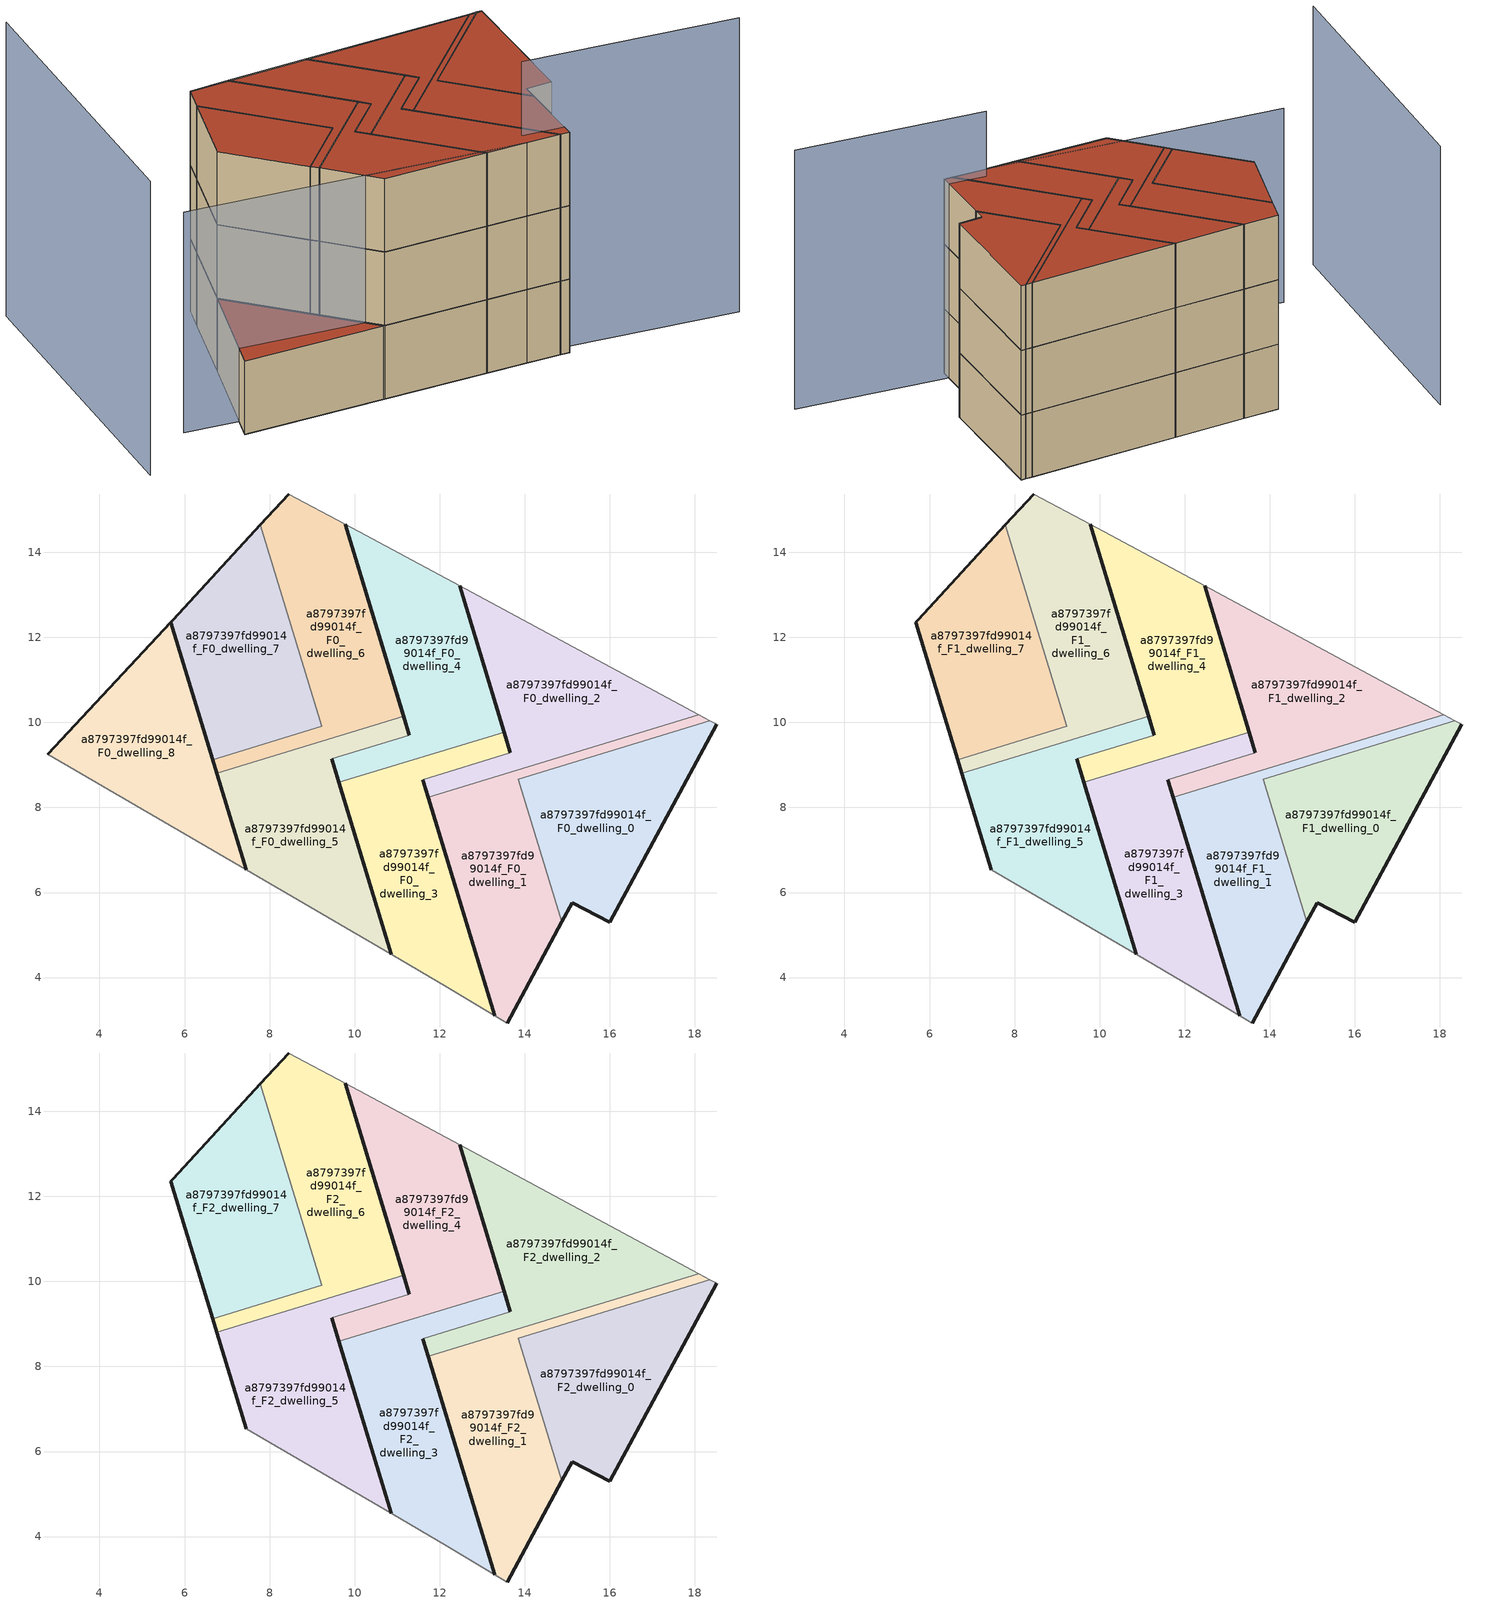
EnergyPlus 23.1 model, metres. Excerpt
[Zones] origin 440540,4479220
a8797397fd99014f_F0_dwelling_0
 floor ground (EU_floor_Construction): 16,5.3 18.52,9.95 18.35,10.04 13.85,8.67 14.88,5.31 15.12,5.76 z0
 wall outside (EU_wall_Construction): 18.52,9.95 16,5.3 15.12,5.76 14.88,5.31 z0:3
 wall to a8797397fd99014f_F0_dwelling_1 (EU_wall_Construction): 14.88,5.31 13.85,8.67 18.35,10.04 z0:3
 wall adiabatic (EU_wall_Construction): 18.35,10.04 18.52,9.95 z0:3
a8797397fd99014f_F0_dwelling_1
 floor ground (EU_floor_Construction): 14.88,5.31 13.85,8.67 18.35,10.04 18.1,10.18 11.73,8.24 13.3,3.1 13.59,2.93 z0
 wall outside (EU_wall_Construction): 14.88,5.31 13.59,2.93 / 13.3,3.1 11.73,8.24 z0:3
 wall adiabatic (EU_wall_Construction): 13.59,2.93 13.3,3.1 / 18.1,10.18 18.35,10.04 z0:3
 wall to a8797397fd99014f_F0_dwelling_2 (EU_wall_Construction): 11.73,8.24 18.1,10.18 z0:3
a8797397fd99014f_F0_dwelling_2
 floor ground (EU_floor_Construction): 18.1,10.18 12.47,13.21 13.66,9.28 11.61,8.66 11.73,8.24 z0
 wall outside (EU_wall_Construction): 11.73,8.24 11.61,8.66 / 13.66,9.28 12.47,13.21 z0:3
 wall to a8797397fd99014f_F0_dwelling_3 (EU_wall_Construction): 11.61,8.66 13.66,9.28 z0:3
 wall adiabatic (EU_wall_Construction): 12.47,13.21 18.1,10.18 z0:3
a8797397fd99014f_F0_dwelling_3
 floor ground (EU_floor_Construction): 13.3,3.1 11.61,8.66 13.66,9.28 13.52,9.77 9.63,8.59 10.86,4.54 12.18,3.78 z0
 wall outside (EU_wall_Construction): 11.61,8.66 13.3,3.1 / 10.86,4.54 9.63,8.59 / 13.52,9.77 13.66,9.28 z0:3
 wall adiabatic (EU_wall_Construction): 13.3,3.1 12.18,3.78 10.86,4.54 z0:3
 wall to a8797397fd99014f_F0_dwelling_4 (EU_wall_Construction): 9.63,8.59 13.52,9.77 z0:3
a8797397fd99014f_F0_dwelling_4
 floor ground (EU_floor_Construction): 13.52,9.77 12.47,13.21 9.78,14.66 11.29,9.7 9.46,9.14 9.63,8.59 z0
 wall outside (EU_wall_Construction): 12.47,13.21 13.52,9.77 / 9.63,8.59 9.46,9.14 / 11.29,9.7 9.78,14.66 z0:3
 wall to a8797397fd99014f_F0_dwelling_5 (EU_wall_Construction): 9.46,9.14 11.29,9.7 z0:3
 wall adiabatic (EU_wall_Construction): 9.78,14.66 12.47,13.21 z0:3
a8797397fd99014f_F0_dwelling_5
 floor ground (EU_floor_Construction): 10.86,4.54 9.46,9.14 11.29,9.7 11.15,10.15 6.76,8.81 7.45,6.53 z0
 wall outside (EU_wall_Construction): 9.46,9.14 10.86,4.54 / 7.45,6.53 6.76,8.81 / 11.15,10.15 11.29,9.7 z0:3
 wall adiabatic (EU_wall_Construction): 10.86,4.54 7.45,6.53 z0:3
 wall to a8797397fd99014f_F0_dwelling_6 (EU_wall_Construction): 6.76,8.81 11.15,10.15 z0:3
a8797397fd99014f_F0_dwelling_6
 floor ground (EU_floor_Construction): 11.15,10.15 9.78,14.66 8.45,15.37 7.78,14.64 9.23,9.91 6.66,9.13 6.76,8.81 z0
 wall outside (EU_wall_Construction): 6.76,8.81 6.66,9.13 / 7.78,14.64 8.45,15.37 / 9.78,14.66 11.15,10.15 z0:3
 wall to a8797397fd99014f_F0_dwelling_7 (EU_wall_Construction): 6.66,9.13 9.23,9.91 7.78,14.64 z0:3
 wall adiabatic (EU_wall_Construction): 8.45,15.37 9.78,14.66 z0:3
a8797397fd99014f_F0_dwelling_7
 floor ground (EU_floor_Construction): 9.23,9.91 7.78,14.64 5.73,12.42 5.67,12.36 6.66,9.13 z0
 wall outside (EU_wall_Construction): 6.66,9.13 5.67,12.36 5.73,12.42 7.78,14.64 z0:3
a8797397fd99014f_F0_dwelling_8
 floor ground (EU_floor_Construction): 7.45,6.53 5.67,12.36 2.78,9.26 z0
 wall outside (EU_wall_Construction): 2.78,9.26 5.67,12.36 7.45,6.53 z0:3
 wall adiabatic (EU_wall_Construction): 7.45,6.53 2.78,9.26 z0:3
 roof outside (EU_roof_Construction): 5.67,12.36 7.45,6.53 2.78,9.26 z3
a8797397fd99014f_F1_dwelling_0
 floor to a8797397fd99014f_F0_dwelling_0 (EU_floor_Construction): 16,5.3 18.52,9.95 18.35,10.04 13.85,8.67 14.88,5.31 15.12,5.76 z3
 wall outside (EU_wall_Construction): 18.52,9.95 16,5.3 15.12,5.76 14.88,5.31 z3:6
 wall to a8797397fd99014f_F1_dwelling_1 (EU_wall_Construction): 14.88,5.31 13.85,8.67 18.35,10.04 z3:6
 wall adiabatic (EU_wall_Construction): 18.35,10.04 18.52,9.95 z3:6
a8797397fd99014f_F1_dwelling_1
 floor to a8797397fd99014f_F0_dwelling_1 (EU_floor_Construction): 14.88,5.31 13.85,8.67 18.35,10.04 18.1,10.18 11.73,8.24 13.3,3.1 13.59,2.93 z3
 wall outside (EU_wall_Construction): 14.88,5.31 13.59,2.93 / 13.3,3.1 11.73,8.24 z3:6
 wall adiabatic (EU_wall_Construction): 13.59,2.93 13.3,3.1 / 18.1,10.18 18.35,10.04 z3:6
 wall to a8797397fd99014f_F1_dwelling_2 (EU_wall_Construction): 11.73,8.24 18.1,10.18 z3:6
a8797397fd99014f_F1_dwelling_2
 floor to a8797397fd99014f_F0_dwelling_2 (EU_floor_Construction): 18.1,10.18 12.47,13.21 13.66,9.28 11.61,8.66 11.73,8.24 z3
 wall outside (EU_wall_Construction): 11.73,8.24 11.61,8.66 / 13.66,9.28 12.47,13.21 z3:6
 wall to a8797397fd99014f_F1_dwelling_3 (EU_wall_Construction): 11.61,8.66 13.66,9.28 z3:6
 wall adiabatic (EU_wall_Construction): 12.47,13.21 18.1,10.18 z3:6
a8797397fd99014f_F1_dwelling_3
 floor to a8797397fd99014f_F0_dwelling_3 (EU_floor_Construction): 13.3,3.1 11.61,8.66 13.66,9.28 13.52,9.77 9.63,8.59 10.86,4.54 12.18,3.78 z3
 wall outside (EU_wall_Construction): 11.61,8.66 13.3,3.1 / 10.86,4.54 9.63,8.59 / 13.52,9.77 13.66,9.28 z3:6
 wall adiabatic (EU_wall_Construction): 13.3,3.1 12.18,3.78 10.86,4.54 z3:6
 wall to a8797397fd99014f_F1_dwelling_4 (EU_wall_Construction): 9.63,8.59 13.52,9.77 z3:6
a8797397fd99014f_F1_dwelling_4
 floor to a8797397fd99014f_F0_dwelling_4 (EU_floor_Construction): 13.52,9.77 12.47,13.21 9.78,14.66 11.29,9.7 9.46,9.14 9.63,8.59 z3
 wall outside (EU_wall_Construction): 12.47,13.21 13.52,9.77 / 9.63,8.59 9.46,9.14 / 11.29,9.7 9.78,14.66 z3:6
 wall to a8797397fd99014f_F1_dwelling_5 (EU_wall_Construction): 9.46,9.14 11.29,9.7 z3:6
 wall adiabatic (EU_wall_Construction): 9.78,14.66 12.47,13.21 z3:6
a8797397fd99014f_F1_dwelling_5
 floor to a8797397fd99014f_F0_dwelling_5 (EU_floor_Construction): 10.86,4.54 9.46,9.14 11.29,9.7 11.15,10.15 6.76,8.81 7.45,6.53 z3
 wall outside (EU_wall_Construction): 9.46,9.14 10.86,4.54 / 7.45,6.53 6.76,8.81 / 11.15,10.15 11.29,9.7 z3:6
 wall adiabatic (EU_wall_Construction): 10.86,4.54 7.45,6.53 z3:6
 wall to a8797397fd99014f_F1_dwelling_6 (EU_wall_Construction): 6.76,8.81 11.15,10.15 z3:6
a8797397fd99014f_F1_dwelling_6
 floor to a8797397fd99014f_F0_dwelling_6 (EU_floor_Construction): 11.15,10.15 9.78,14.66 8.45,15.37 7.78,14.64 9.23,9.91 6.66,9.13 6.76,8.81 z3
 wall outside (EU_wall_Construction): 6.76,8.81 6.66,9.13 / 7.78,14.64 8.45,15.37 / 9.78,14.66 11.15,10.15 z3:6
 wall to a8797397fd99014f_F1_dwelling_7 (EU_wall_Construction): 6.66,9.13 9.23,9.91 7.78,14.64 z3:6
 wall adiabatic (EU_wall_Construction): 8.45,15.37 9.78,14.66 z3:6
a8797397fd99014f_F1_dwelling_7
 floor to a8797397fd99014f_F0_dwelling_7 (EU_floor_Construction): 9.23,9.91 7.78,14.64 5.73,12.42 5.67,12.36 6.66,9.13 z3
 wall outside (EU_wall_Construction): 6.66,9.13 5.67,12.36 5.73,12.42 7.78,14.64 z3:6
a8797397fd99014f_F2_dwelling_0
 floor to a8797397fd99014f_F1_dwelling_0 (EU_floor_Construction): 16,5.3 18.52,9.95 18.35,10.04 13.85,8.67 14.88,5.31 15.12,5.76 z6
 wall outside (EU_wall_Construction): 18.52,9.95 16,5.3 15.12,5.76 14.88,5.31 z6:9
 wall to a8797397fd99014f_F2_dwelling_1 (EU_wall_Construction): 14.88,5.31 13.85,8.67 18.35,10.04 z6:9
 wall adiabatic (EU_wall_Construction): 18.35,10.04 18.52,9.95 z6:9
 roof outside (EU_roof_Construction): 18.52,9.95 16,5.3 15.12,5.76 14.88,5.31 13.85,8.67 18.35,10.04 z9
a8797397fd99014f_F2_dwelling_1
 floor to a8797397fd99014f_F1_dwelling_1 (EU_floor_Construction): 14.88,5.31 13.85,8.67 18.35,10.04 18.1,10.18 11.73,8.24 13.3,3.1 13.59,2.93 z6
 wall outside (EU_wall_Construction): 14.88,5.31 13.59,2.93 / 13.3,3.1 11.73,8.24 z6:9
 wall adiabatic (EU_wall_Construction): 13.59,2.93 13.3,3.1 / 18.1,10.18 18.35,10.04 z6:9
 wall to a8797397fd99014f_F2_dwelling_2 (EU_wall_Construction): 11.73,8.24 18.1,10.18 z6:9
 roof outside (EU_roof_Construction): 18.35,10.04 13.85,8.67 14.88,5.31 13.59,2.93 13.3,3.1 11.73,8.24 18.1,10.18 z9
a8797397fd99014f_F2_dwelling_2
 floor to a8797397fd99014f_F1_dwelling_2 (EU_floor_Construction): 18.1,10.18 12.47,13.21 13.66,9.28 11.61,8.66 11.73,8.24 z6
 wall outside (EU_wall_Construction): 11.73,8.24 11.61,8.66 / 13.66,9.28 12.47,13.21 z6:9
 wall to a8797397fd99014f_F2_dwelling_3 (EU_wall_Construction): 11.61,8.66 13.66,9.28 z6:9
 wall adiabatic (EU_wall_Construction): 12.47,13.21 18.1,10.18 z6:9
 roof outside (EU_roof_Construction): 18.1,10.18 11.73,8.24 11.61,8.66 13.66,9.28 12.47,13.21 z9
a8797397fd99014f_F2_dwelling_3
 floor to a8797397fd99014f_F1_dwelling_3 (EU_floor_Construction): 13.3,3.1 11.61,8.66 13.66,9.28 13.52,9.77 9.63,8.59 10.86,4.54 12.18,3.78 z6
 wall outside (EU_wall_Construction): 11.61,8.66 13.3,3.1 / 10.86,4.54 9.63,8.59 / 13.52,9.77 13.66,9.28 z6:9
 wall adiabatic (EU_wall_Construction): 13.3,3.1 12.18,3.78 10.86,4.54 z6:9
 wall to a8797397fd99014f_F2_dwelling_4 (EU_wall_Construction): 9.63,8.59 13.52,9.77 z6:9
 roof outside (EU_roof_Construction): 13.52,9.77 13.66,9.28 11.61,8.66 13.3,3.1 12.18,3.78 10.86,4.54 9.63,8.59 z9
a8797397fd99014f_F2_dwelling_4
 floor to a8797397fd99014f_F1_dwelling_4 (EU_floor_Construction): 13.52,9.77 12.47,13.21 9.78,14.66 11.29,9.7 9.46,9.14 9.63,8.59 z6
 wall outside (EU_wall_Construction): 12.47,13.21 13.52,9.77 / 9.63,8.59 9.46,9.14 / 11.29,9.7 9.78,14.66 z6:9
 wall to a8797397fd99014f_F2_dwelling_5 (EU_wall_Construction): 9.46,9.14 11.29,9.7 z6:9
 wall adiabatic (EU_wall_Construction): 9.78,14.66 12.47,13.21 z6:9
 roof outside (EU_roof_Construction): 12.47,13.21 13.52,9.77 9.63,8.59 9.46,9.14 11.29,9.7 9.78,14.66 z9
a8797397fd99014f_F2_dwelling_5
 floor to a8797397fd99014f_F1_dwelling_5 (EU_floor_Construction): 10.86,4.54 9.46,9.14 11.29,9.7 11.15,10.15 6.76,8.81 7.45,6.53 z6
 wall outside (EU_wall_Construction): 9.46,9.14 10.86,4.54 / 7.45,6.53 6.76,8.81 / 11.15,10.15 11.29,9.7 z6:9
 wall adiabatic (EU_wall_Construction): 10.86,4.54 7.45,6.53 z6:9
 wall to a8797397fd99014f_F2_dwelling_6 (EU_wall_Construction): 6.76,8.81 11.15,10.15 z6:9
 roof outside (EU_roof_Construction): 11.15,10.15 11.29,9.7 9.46,9.14 10.86,4.54 7.45,6.53 6.76,8.81 z9
a8797397fd99014f_F2_dwelling_6
 floor to a8797397fd99014f_F1_dwelling_6 (EU_floor_Construction): 11.15,10.15 9.78,14.66 8.45,15.37 7.78,14.64 9.23,9.91 6.66,9.13 6.76,8.81 z6
 wall outside (EU_wall_Construction): 6.76,8.81 6.66,9.13 / 7.78,14.64 8.45,15.37 / 9.78,14.66 11.15,10.15 z6:9
 wall to a8797397fd99014f_F2_dwelling_7 (EU_wall_Construction): 6.66,9.13 9.23,9.91 7.78,14.64 z6:9
 wall adiabatic (EU_wall_Construction): 8.45,15.37 9.78,14.66 z6:9
 roof outside (EU_roof_Construction): 9.78,14.66 11.15,10.15 6.76,8.81 6.66,9.13 9.23,9.91 7.78,14.64 8.45,15.37 z9
a8797397fd99014f_F2_dwelling_7
 floor to a8797397fd99014f_F1_dwelling_7 (EU_floor_Construction): 9.23,9.91 7.78,14.64 5.73,12.42 5.67,12.36 6.66,9.13 z6
 wall outside (EU_wall_Construction): 6.66,9.13 5.67,12.36 5.73,12.42 7.78,14.64 z6:9
 roof outside (EU_roof_Construction): 7.78,14.64 9.23,9.91 6.66,9.13 5.67,12.36 5.73,12.42 z9
shading: 12.47,4.19 19.11,-0.43 / 4.61,20.49 -1.29,10.47 z0:12; 1.7,11.07 12.18,3.78 z0:9
[Building]
EU S2 Campaign: North Axis=0; Terrain=City; Solar Distribution=FullExterior
[Site:Location]
Madrid: Latitude=40.5; Longitude=-3.5; Time Zone=1; Elevation=609
[SizingPeriod:WeatherFileDays]
AnnualSizingPeriod: Begin Month=1; Begin Day of Month=1; End Month=12; End Day of Month=31; Day of Week for Start Day=Monday; Use Weather File Daylight Saving Period=No; Use Weather File Rain and Snow Indicators=No
[MATERIAL]
EU_InternalMass_Material: Roughness=MediumRough; Thickness=0.1; Conductivity=1; Density=1800; Specific Heat=900; Thermal Absorptance=0.9; Solar Absorptance=0.7; Visible Absorptance=0.7
[MATERIAL:NOMASS] Roughness=MediumRough; Thermal Absorptance=0.9; Solar Absorptance=0.7; Visible Absorptance=0.7
Name | Thermal Resistance
EU_wall_NoMass | 1.60022
EU_roof_NoMass | 1.57597
EU_floor_NoMass | 0.470652
[CONSTRUCTION]
EU_wall_Construction: EU_wall_NoMass
EU_roof_Construction: EU_roof_NoMass
EU_floor_Construction: EU_floor_NoMass
EU_InternalMass_Construction: EU_InternalMass_Material
[ZONE] Type=1; Multiplier=1; Ceiling Height=autocalculate; Floor Area=autocalculate; Part of Total Floor Area=Yes
Name | Volume
a8797397fd99014f_F0_dwelling_0; a8797397fd99014f_F1_dwelling_0; a8797397fd99014f_F2_dwelling_0 | 33.4991
a8797397fd99014f_F0_dwelling_1; a8797397fd99014f_F1_dwelling_1; a8797397fd99014f_F2_dwelling_1 | 33.5017
a8797397fd99014f_F0_dwelling_2; a8797397fd99014f_F1_dwelling_2; a8797397fd99014f_F2_dwelling_2 | 33.5112
a8797397fd99014f_F0_dwelling_3; a8797397fd99014f_F1_dwelling_3; a8797397fd99014f_F2_dwelling_3 | 33.5127
a8797397fd99014f_F0_dwelling_4; a8797397fd99014f_F1_dwelling_4; a8797397fd99014f_F2_dwelling_4 | 33.5131
a8797397fd99014f_F0_dwelling_5; a8797397fd99014f_F1_dwelling_5; a8797397fd99014f_F2_dwelling_5 | 33.5098
a8797397fd99014f_F0_dwelling_6; a8797397fd99014f_F1_dwelling_6; a8797397fd99014f_F2_dwelling_6 | 33.4999
a8797397fd99014f_F0_dwelling_7; a8797397fd99014f_F1_dwelling_7; a8797397fd99014f_F2_dwelling_7 | 33.505
a8797397fd99014f_F0_dwelling_8 | 33.5072
[INTERNALMASS] Construction=EU_InternalMass_Construction
Name | Zone or ZoneList | Surface Area
a8797397fd99014f_F0_dwelling_0_EU_InternalMass | a8797397fd99014f_F0_dwelling_0 | 11.1657
a8797397fd99014f_F0_dwelling_1_EU_InternalMass | a8797397fd99014f_F0_dwelling_1 | 11.1668
a8797397fd99014f_F0_dwelling_2_EU_InternalMass | a8797397fd99014f_F0_dwelling_2 | 11.1702
a8797397fd99014f_F0_dwelling_3_EU_InternalMass | a8797397fd99014f_F0_dwelling_3 | 11.171
a8797397fd99014f_F0_dwelling_4_EU_InternalMass | a8797397fd99014f_F0_dwelling_4 | 11.171
a8797397fd99014f_F0_dwelling_5_EU_InternalMass | a8797397fd99014f_F0_dwelling_5 | 11.1703
a8797397fd99014f_F0_dwelling_6_EU_InternalMass | a8797397fd99014f_F0_dwelling_6 | 11.1668
a8797397fd99014f_F0_dwelling_7_EU_InternalMass | a8797397fd99014f_F0_dwelling_7 | 11.1684
a8797397fd99014f_F0_dwelling_8_EU_InternalMass | a8797397fd99014f_F0_dwelling_8 | 11.169
a8797397fd99014f_F1_dwelling_0_EU_InternalMass | a8797397fd99014f_F1_dwelling_0 | 11.1683
a8797397fd99014f_F1_dwelling_1_EU_InternalMass | a8797397fd99014f_F1_dwelling_1 | 11.1687
a8797397fd99014f_F1_dwelling_2_EU_InternalMass | a8797397fd99014f_F1_dwelling_2 | 11.1697
a8797397fd99014f_F1_dwelling_3_EU_InternalMass | a8797397fd99014f_F1_dwelling_3 | 16.7533
a8797397fd99014f_F1_dwelling_4_EU_InternalMass | a8797397fd99014f_F1_dwelling_4 | 16.7528
a8797397fd99014f_F1_dwelling_5_EU_InternalMass | a8797397fd99014f_F1_dwelling_5 | 11.1706
a8797397fd99014f_F1_dwelling_6_EU_InternalMass | a8797397fd99014f_F1_dwelling_6 | 11.1681
a8797397fd99014f_F1_dwelling_7_EU_InternalMass | a8797397fd99014f_F1_dwelling_7 | 11.1704
a8797397fd99014f_F2_dwelling_0_EU_InternalMass | a8797397fd99014f_F2_dwelling_0 | 11.1683
a8797397fd99014f_F2_dwelling_1_EU_InternalMass | a8797397fd99014f_F2_dwelling_1 | 11.1687
a8797397fd99014f_F2_dwelling_2_EU_InternalMass | a8797397fd99014f_F2_dwelling_2 | 11.1697
a8797397fd99014f_F2_dwelling_3_EU_InternalMass | a8797397fd99014f_F2_dwelling_3 | 16.7533
a8797397fd99014f_F2_dwelling_4_EU_InternalMass | a8797397fd99014f_F2_dwelling_4 | 16.7528
a8797397fd99014f_F2_dwelling_5_EU_InternalMass | a8797397fd99014f_F2_dwelling_5 | 11.1706
a8797397fd99014f_F2_dwelling_6_EU_InternalMass | a8797397fd99014f_F2_dwelling_6 | 11.1681
a8797397fd99014f_F2_dwelling_7_EU_InternalMass | a8797397fd99014f_F2_dwelling_7 | 11.1704
[OTHEREQUIPMENT] Fuel Type=Electricity; Design Level Calculation Method=Watts/Area; Power per Zone Floor Area=1; Fraction Latent=0; Fraction Radiant=0; Fraction Lost=0; Carbon Dioxide Generation Rate=0; EndUse Subcategory=EU_Step8_InternalGains
Name | Zone or ZoneList or Space or SpaceList | Schedule
EU_Step8_InternalGain_a8797397fd99014f_F0_dwelling_0_f000 | a8797397fd99014f_F0_dwelling_0 | EU_Step8_GainSchedule_a8797397fd99014f_F0_dwelling_0_f000
EU_Step8_InternalGain_a8797397fd99014f_F0_dwelling_1_f000 | a8797397fd99014f_F0_dwelling_1 | EU_Step8_GainSchedule_a8797397fd99014f_F0_dwelling_1_f000
EU_Step8_InternalGain_a8797397fd99014f_F0_dwelling_2_f000 | a8797397fd99014f_F0_dwelling_2 | EU_Step8_GainSchedule_a8797397fd99014f_F0_dwelling_2_f000
EU_Step8_InternalGain_a8797397fd99014f_F0_dwelling_3_f000 | a8797397fd99014f_F0_dwelling_3 | EU_Step8_GainSchedule_a8797397fd99014f_F0_dwelling_3_f000
EU_Step8_InternalGain_a8797397fd99014f_F0_dwelling_4_f000 | a8797397fd99014f_F0_dwelling_4 | EU_Step8_GainSchedule_a8797397fd99014f_F0_dwelling_4_f000
EU_Step8_InternalGain_a8797397fd99014f_F0_dwelling_5_f000 | a8797397fd99014f_F0_dwelling_5 | EU_Step8_GainSchedule_a8797397fd99014f_F0_dwelling_5_f000
EU_Step8_InternalGain_a8797397fd99014f_F0_dwelling_6_f000 | a8797397fd99014f_F0_dwelling_6 | EU_Step8_GainSchedule_a8797397fd99014f_F0_dwelling_6_f000
EU_Step8_InternalGain_a8797397fd99014f_F0_dwelling_7_f000 | a8797397fd99014f_F0_dwelling_7 | EU_Step8_GainSchedule_a8797397fd99014f_F0_dwelling_7_f000
EU_Step8_InternalGain_a8797397fd99014f_F0_dwelling_8_f000 | a8797397fd99014f_F0_dwelling_8 | EU_Step8_GainSchedule_a8797397fd99014f_F0_dwelling_8_f000
EU_Step8_InternalGain_a8797397fd99014f_F1_dwelling_0_f000 | a8797397fd99014f_F1_dwelling_0 | EU_Step8_GainSchedule_a8797397fd99014f_F1_dwelling_0_f000
EU_Step8_InternalGain_a8797397fd99014f_F1_dwelling_1_f000 | a8797397fd99014f_F1_dwelling_1 | EU_Step8_GainSchedule_a8797397fd99014f_F1_dwelling_1_f000
EU_Step8_InternalGain_a8797397fd99014f_F1_dwelling_2_f000 | a8797397fd99014f_F1_dwelling_2 | EU_Step8_GainSchedule_a8797397fd99014f_F1_dwelling_2_f000
EU_Step8_InternalGain_a8797397fd99014f_F1_dwelling_3_f000 | a8797397fd99014f_F1_dwelling_3 | EU_Step8_GainSchedule_a8797397fd99014f_F1_dwelling_3_f000
EU_Step8_InternalGain_a8797397fd99014f_F1_dwelling_4_f000 | a8797397fd99014f_F1_dwelling_4 | EU_Step8_GainSchedule_a8797397fd99014f_F1_dwelling_4_f000
EU_Step8_InternalGain_a8797397fd99014f_F1_dwelling_5_f000 | a8797397fd99014f_F1_dwelling_5 | EU_Step8_GainSchedule_a8797397fd99014f_F1_dwelling_5_f000
EU_Step8_InternalGain_a8797397fd99014f_F1_dwelling_6_f000 | a8797397fd99014f_F1_dwelling_6 | EU_Step8_GainSchedule_a8797397fd99014f_F1_dwelling_6_f000
EU_Step8_InternalGain_a8797397fd99014f_F1_dwelling_7_f000 | a8797397fd99014f_F1_dwelling_7 | EU_Step8_GainSchedule_a8797397fd99014f_F1_dwelling_7_f000
EU_Step8_InternalGain_a8797397fd99014f_F2_dwelling_0_f000 | a8797397fd99014f_F2_dwelling_0 | EU_Step8_GainSchedule_a8797397fd99014f_F2_dwelling_0_f000
EU_Step8_InternalGain_a8797397fd99014f_F2_dwelling_1_f000 | a8797397fd99014f_F2_dwelling_1 | EU_Step8_GainSchedule_a8797397fd99014f_F2_dwelling_1_f000
EU_Step8_InternalGain_a8797397fd99014f_F2_dwelling_2_f000 | a8797397fd99014f_F2_dwelling_2 | EU_Step8_GainSchedule_a8797397fd99014f_F2_dwelling_2_f000
EU_Step8_InternalGain_a8797397fd99014f_F2_dwelling_3_f000 | a8797397fd99014f_F2_dwelling_3 | EU_Step8_GainSchedule_a8797397fd99014f_F2_dwelling_3_f000
EU_Step8_InternalGain_a8797397fd99014f_F2_dwelling_4_f000 | a8797397fd99014f_F2_dwelling_4 | EU_Step8_GainSchedule_a8797397fd99014f_F2_dwelling_4_f000
EU_Step8_InternalGain_a8797397fd99014f_F2_dwelling_5_f000 | a8797397fd99014f_F2_dwelling_5 | EU_Step8_GainSchedule_a8797397fd99014f_F2_dwelling_5_f000
EU_Step8_InternalGain_a8797397fd99014f_F2_dwelling_6_f000 | a8797397fd99014f_F2_dwelling_6 | EU_Step8_GainSchedule_a8797397fd99014f_F2_dwelling_6_f000
EU_Step8_InternalGain_a8797397fd99014f_F2_dwelling_7_f000 | a8797397fd99014f_F2_dwelling_7 | EU_Step8_GainSchedule_a8797397fd99014f_F2_dwelling_7_f000
[ZONEVENTILATION:DESIGNFLOWRATE] Schedule=EU_AlwaysOn; Design Flow Rate Calculation Method=AirChanges/Hour; Air Changes per Hour=0.480704; Ventilation Type=Natural; Fan Pressure Rise=0; Fan Total Efficiency=1; Constant Term Coefficient=1; Temperature Term Coefficient=0; Velocity Term Coefficient=0; Velocity Squared Term Coefficient=0; Minimum Indoor Temperature=-100; Maximum Indoor Temperature=100; Delta Temperature=-100; Minimum Outdoor Temperature=-100; Maximum Outdoor Temperature=100; Maximum Wind Speed=40
Name | Zone or ZoneList or Space or SpaceList
EU_ConstantAir_a8797397fd99014f_F0_dwelling_0 | a8797397fd99014f_F0_dwelling_0
EU_ConstantAir_a8797397fd99014f_F0_dwelling_1 | a8797397fd99014f_F0_dwelling_1
EU_ConstantAir_a8797397fd99014f_F0_dwelling_2 | a8797397fd99014f_F0_dwelling_2
EU_ConstantAir_a8797397fd99014f_F0_dwelling_3 | a8797397fd99014f_F0_dwelling_3
EU_ConstantAir_a8797397fd99014f_F0_dwelling_4 | a8797397fd99014f_F0_dwelling_4
EU_ConstantAir_a8797397fd99014f_F0_dwelling_5 | a8797397fd99014f_F0_dwelling_5
EU_ConstantAir_a8797397fd99014f_F0_dwelling_6 | a8797397fd99014f_F0_dwelling_6
EU_ConstantAir_a8797397fd99014f_F0_dwelling_7 | a8797397fd99014f_F0_dwelling_7
EU_ConstantAir_a8797397fd99014f_F0_dwelling_8 | a8797397fd99014f_F0_dwelling_8
EU_ConstantAir_a8797397fd99014f_F1_dwelling_0 | a8797397fd99014f_F1_dwelling_0
EU_ConstantAir_a8797397fd99014f_F1_dwelling_1 | a8797397fd99014f_F1_dwelling_1
EU_ConstantAir_a8797397fd99014f_F1_dwelling_2 | a8797397fd99014f_F1_dwelling_2
EU_ConstantAir_a8797397fd99014f_F1_dwelling_3 | a8797397fd99014f_F1_dwelling_3
EU_ConstantAir_a8797397fd99014f_F1_dwelling_4 | a8797397fd99014f_F1_dwelling_4
EU_ConstantAir_a8797397fd99014f_F1_dwelling_5 | a8797397fd99014f_F1_dwelling_5
EU_ConstantAir_a8797397fd99014f_F1_dwelling_6 | a8797397fd99014f_F1_dwelling_6
EU_ConstantAir_a8797397fd99014f_F1_dwelling_7 | a8797397fd99014f_F1_dwelling_7
EU_ConstantAir_a8797397fd99014f_F2_dwelling_0 | a8797397fd99014f_F2_dwelling_0
EU_ConstantAir_a8797397fd99014f_F2_dwelling_1 | a8797397fd99014f_F2_dwelling_1
EU_ConstantAir_a8797397fd99014f_F2_dwelling_2 | a8797397fd99014f_F2_dwelling_2
EU_ConstantAir_a8797397fd99014f_F2_dwelling_3 | a8797397fd99014f_F2_dwelling_3
EU_ConstantAir_a8797397fd99014f_F2_dwelling_4 | a8797397fd99014f_F2_dwelling_4
EU_ConstantAir_a8797397fd99014f_F2_dwelling_5 | a8797397fd99014f_F2_dwelling_5
EU_ConstantAir_a8797397fd99014f_F2_dwelling_6 | a8797397fd99014f_F2_dwelling_6
EU_ConstantAir_a8797397fd99014f_F2_dwelling_7 | a8797397fd99014f_F2_dwelling_7
[HVACTEMPLATE:THERMOSTAT] Constant Heating Setpoint=20; Constant Cooling Setpoint=50
EU_HeatOnly_a8797397fd99014f_F0_dwelling_0; EU_HeatOnly_a8797397fd99014f_F0_dwelling_1; EU_HeatOnly_a8797397fd99014f_F0_dwelling_2; EU_HeatOnly_a8797397fd99014f_F0_dwelling_3; EU_HeatOnly_a8797397fd99014f_F0_dwelling_4; EU_HeatOnly_a8797397fd99014f_F0_dwelling_5; EU_HeatOnly_a8797397fd99014f_F0_dwelling_6; EU_HeatOnly_a8797397fd99014f_F0_dwelling_7; EU_HeatOnly_a8797397fd99014f_F0_dwelling_8; EU_HeatOnly_a8797397fd99014f_F1_dwelling_0; EU_HeatOnly_a8797397fd99014f_F1_dwelling_1; EU_HeatOnly_a8797397fd99014f_F1_dwelling_2; EU_HeatOnly_a8797397fd99014f_F1_dwelling_3; EU_HeatOnly_a8797397fd99014f_F1_dwelling_4; EU_HeatOnly_a8797397fd99014f_F1_dwelling_5; EU_HeatOnly_a8797397fd99014f_F1_dwelling_6; EU_HeatOnly_a8797397fd99014f_F1_dwelling_7; EU_HeatOnly_a8797397fd99014f_F2_dwelling_0; EU_HeatOnly_a8797397fd99014f_F2_dwelling_1; EU_HeatOnly_a8797397fd99014f_F2_dwelling_2; EU_HeatOnly_a8797397fd99014f_F2_dwelling_3; EU_HeatOnly_a8797397fd99014f_F2_dwelling_4; EU_HeatOnly_a8797397fd99014f_F2_dwelling_5; EU_HeatOnly_a8797397fd99014f_F2_dwelling_6; EU_HeatOnly_a8797397fd99014f_F2_dwelling_7
[HVACTEMPLATE:ZONE:IDEALLOADSAIRSYSTEM] System Availability Schedule=EU_AlwaysOn; Maximum Heating Supply Air Temperature=50; Minimum Cooling Supply Air Temperature=13; Maximum Heating Supply Air Humidity Ratio=0.0156; Minimum Cooling Supply Air Humidity Ratio=0.0077; Heating Limit=NoLimit; Cooling Limit=NoLimit; Heating Availability Schedule=EU_AlwaysOn; Cooling Availability Schedule=EU_CoolingOff; Dehumidification Control Type=ConstantSensibleHeatRatio; Cooling Sensible Heat Ratio=0.7; Dehumidification Setpoint=60; Humidification Control Type=None; Humidification Setpoint=30; Outdoor Air Method=None; Outdoor Air Flow Rate per Person=0.00944; Outdoor Air Flow Rate per Zone Floor Area=0; Outdoor Air Flow Rate per Zone=0; Demand Controlled Ventilation Type=None; Outdoor Air Economizer Type=NoEconomizer; Heat Recovery Type=None; Sensible Heat Recovery Effectiveness=0.7; Latent Heat Recovery Effectiveness=0.65
Name | Template Thermostat
a8797397fd99014f_F0_dwelling_0 | EU_HeatOnly_a8797397fd99014f_F0_dwelling_0
a8797397fd99014f_F0_dwelling_1 | EU_HeatOnly_a8797397fd99014f_F0_dwelling_1
a8797397fd99014f_F0_dwelling_2 | EU_HeatOnly_a8797397fd99014f_F0_dwelling_2
a8797397fd99014f_F0_dwelling_3 | EU_HeatOnly_a8797397fd99014f_F0_dwelling_3
a8797397fd99014f_F0_dwelling_4 | EU_HeatOnly_a8797397fd99014f_F0_dwelling_4
a8797397fd99014f_F0_dwelling_5 | EU_HeatOnly_a8797397fd99014f_F0_dwelling_5
a8797397fd99014f_F0_dwelling_6 | EU_HeatOnly_a8797397fd99014f_F0_dwelling_6
a8797397fd99014f_F0_dwelling_7 | EU_HeatOnly_a8797397fd99014f_F0_dwelling_7
a8797397fd99014f_F0_dwelling_8 | EU_HeatOnly_a8797397fd99014f_F0_dwelling_8
a8797397fd99014f_F1_dwelling_0 | EU_HeatOnly_a8797397fd99014f_F1_dwelling_0
a8797397fd99014f_F1_dwelling_1 | EU_HeatOnly_a8797397fd99014f_F1_dwelling_1
a8797397fd99014f_F1_dwelling_2 | EU_HeatOnly_a8797397fd99014f_F1_dwelling_2
a8797397fd99014f_F1_dwelling_3 | EU_HeatOnly_a8797397fd99014f_F1_dwelling_3
a8797397fd99014f_F1_dwelling_4 | EU_HeatOnly_a8797397fd99014f_F1_dwelling_4
a8797397fd99014f_F1_dwelling_5 | EU_HeatOnly_a8797397fd99014f_F1_dwelling_5
a8797397fd99014f_F1_dwelling_6 | EU_HeatOnly_a8797397fd99014f_F1_dwelling_6
a8797397fd99014f_F1_dwelling_7 | EU_HeatOnly_a8797397fd99014f_F1_dwelling_7
a8797397fd99014f_F2_dwelling_0 | EU_HeatOnly_a8797397fd99014f_F2_dwelling_0
a8797397fd99014f_F2_dwelling_1 | EU_HeatOnly_a8797397fd99014f_F2_dwelling_1
a8797397fd99014f_F2_dwelling_2 | EU_HeatOnly_a8797397fd99014f_F2_dwelling_2
a8797397fd99014f_F2_dwelling_3 | EU_HeatOnly_a8797397fd99014f_F2_dwelling_3
a8797397fd99014f_F2_dwelling_4 | EU_HeatOnly_a8797397fd99014f_F2_dwelling_4
a8797397fd99014f_F2_dwelling_5 | EU_HeatOnly_a8797397fd99014f_F2_dwelling_5
a8797397fd99014f_F2_dwelling_6 | EU_HeatOnly_a8797397fd99014f_F2_dwelling_6
a8797397fd99014f_F2_dwelling_7 | EU_HeatOnly_a8797397fd99014f_F2_dwelling_7
[SIZING:ZONE] Zone Cooling Design Supply Air Temperature Input Method=SupplyAirTemperature; Zone Cooling Design Supply Air Temperature=13; Zone Heating Design Supply Air Temperature Input Method=SupplyAirTemperature; Zone Heating Design Supply Air Temperature=50; Zone Cooling Design Supply Air Humidity Ratio=0.008; Zone Heating Design Supply Air Humidity Ratio=0.008; Cooling Design Air Flow Method=DesignDay; Cooling Design Air Flow Rate=0; Cooling Minimum Air Flow per Zone Floor Area=0.000762; Cooling Minimum Air Flow=0; Cooling Minimum Air Flow Fraction=0.2; Heating Design Air Flow Method=DesignDay; Heating Design Air Flow Rate=0; Heating Maximum Air Flow per Zone Floor Area=0.002032; Heating Maximum Air Flow=0.141576; Heating Maximum Air Flow Fraction=0.3; Account for Dedicated Outdoor Air System=No; Dedicated Outdoor Air System Control Strategy=NeutralSupplyAir; Dedicated Outdoor Air Low Setpoint Temperature for Design=autosize; Dedicated Outdoor Air High Setpoint Temperature for Design=autosize; Zone Load Sizing Method=Sensible Load Only No Latent Load; Zone Latent Cooling Design Supply Air Humidity Ratio Input Method=HumidityRatioDifference; Zone Cooling Design Supply Air Humidity Ratio Difference=0.005; Zone Latent Heating Design Supply Air Humidity Ratio Input Method=HumidityRatioDifference; Zone Humidification Design Supply Air Humidity Ratio Difference=0.005
a8797397fd99014f_F0_dwelling_0; a8797397fd99014f_F0_dwelling_1; a8797397fd99014f_F0_dwelling_2; a8797397fd99014f_F0_dwelling_3; a8797397fd99014f_F0_dwelling_4; a8797397fd99014f_F0_dwelling_5; a8797397fd99014f_F0_dwelling_6; a8797397fd99014f_F0_dwelling_7; a8797397fd99014f_F0_dwelling_8; a8797397fd99014f_F1_dwelling_0; a8797397fd99014f_F1_dwelling_1; a8797397fd99014f_F1_dwelling_2; a8797397fd99014f_F1_dwelling_3; a8797397fd99014f_F1_dwelling_4; a8797397fd99014f_F1_dwelling_5; a8797397fd99014f_F1_dwelling_6; a8797397fd99014f_F1_dwelling_7; a8797397fd99014f_F2_dwelling_0; a8797397fd99014f_F2_dwelling_1; a8797397fd99014f_F2_dwelling_2; a8797397fd99014f_F2_dwelling_3; a8797397fd99014f_F2_dwelling_4; a8797397fd99014f_F2_dwelling_5; a8797397fd99014f_F2_dwelling_6; a8797397fd99014f_F2_dwelling_7
[SCHEDULE:CONSTANT]
Name | Hourly Value
EU_AlwaysOn | 1
EU_CoolingOff | 0
[SCHEDULE:FILE] Column Number=1; Rows to Skip at Top=0; Number of Hours of Data=8760; Column Separator=Comma; Interpolate to Timestep=No; Minutes per Item=60; Adjust Schedule for Daylight Savings=Yes
Name | File
EU_Step8_GainSchedule_a8797397fd99014f_F0_dwelling_0_f000 | ../../schedules/a8797397fd99014f/a8797397fd99014f_F0_dwelling_0_f000_gain.csv
EU_Step8_GainSchedule_a8797397fd99014f_F0_dwelling_1_f000 | ../../schedules/a8797397fd99014f/a8797397fd99014f_F0_dwelling_1_f000_gain.csv
EU_Step8_GainSchedule_a8797397fd99014f_F0_dwelling_2_f000 | ../../schedules/a8797397fd99014f/a8797397fd99014f_F0_dwelling_2_f000_gain.csv
EU_Step8_GainSchedule_a8797397fd99014f_F0_dwelling_3_f000 | ../../schedules/a8797397fd99014f/a8797397fd99014f_F0_dwelling_3_f000_gain.csv
EU_Step8_GainSchedule_a8797397fd99014f_F0_dwelling_4_f000 | ../../schedules/a8797397fd99014f/a8797397fd99014f_F0_dwelling_4_f000_gain.csv
EU_Step8_GainSchedule_a8797397fd99014f_F0_dwelling_5_f000 | ../../schedules/a8797397fd99014f/a8797397fd99014f_F0_dwelling_5_f000_gain.csv
EU_Step8_GainSchedule_a8797397fd99014f_F0_dwelling_6_f000 | ../../schedules/a8797397fd99014f/a8797397fd99014f_F0_dwelling_6_f000_gain.csv
EU_Step8_GainSchedule_a8797397fd99014f_F0_dwelling_7_f000 | ../../schedules/a8797397fd99014f/a8797397fd99014f_F0_dwelling_7_f000_gain.csv
EU_Step8_GainSchedule_a8797397fd99014f_F0_dwelling_8_f000 | ../../schedules/a8797397fd99014f/a8797397fd99014f_F0_dwelling_8_f000_gain.csv
EU_Step8_GainSchedule_a8797397fd99014f_F1_dwelling_0_f000 | ../../schedules/a8797397fd99014f/a8797397fd99014f_F1_dwelling_0_f000_gain.csv
EU_Step8_GainSchedule_a8797397fd99014f_F1_dwelling_1_f000 | ../../schedules/a8797397fd99014f/a8797397fd99014f_F1_dwelling_1_f000_gain.csv
EU_Step8_GainSchedule_a8797397fd99014f_F1_dwelling_2_f000 | ../../schedules/a8797397fd99014f/a8797397fd99014f_F1_dwelling_2_f000_gain.csv
EU_Step8_GainSchedule_a8797397fd99014f_F1_dwelling_3_f000 | ../../schedules/a8797397fd99014f/a8797397fd99014f_F1_dwelling_3_f000_gain.csv
EU_Step8_GainSchedule_a8797397fd99014f_F1_dwelling_4_f000 | ../../schedules/a8797397fd99014f/a8797397fd99014f_F1_dwelling_4_f000_gain.csv
EU_Step8_GainSchedule_a8797397fd99014f_F1_dwelling_5_f000 | ../../schedules/a8797397fd99014f/a8797397fd99014f_F1_dwelling_5_f000_gain.csv
EU_Step8_GainSchedule_a8797397fd99014f_F1_dwelling_6_f000 | ../../schedules/a8797397fd99014f/a8797397fd99014f_F1_dwelling_6_f000_gain.csv
EU_Step8_GainSchedule_a8797397fd99014f_F1_dwelling_7_f000 | ../../schedules/a8797397fd99014f/a8797397fd99014f_F1_dwelling_7_f000_gain.csv
EU_Step8_GainSchedule_a8797397fd99014f_F2_dwelling_0_f000 | ../../schedules/a8797397fd99014f/a8797397fd99014f_F2_dwelling_0_f000_gain.csv
EU_Step8_GainSchedule_a8797397fd99014f_F2_dwelling_1_f000 | ../../schedules/a8797397fd99014f/a8797397fd99014f_F2_dwelling_1_f000_gain.csv
EU_Step8_GainSchedule_a8797397fd99014f_F2_dwelling_2_f000 | ../../schedules/a8797397fd99014f/a8797397fd99014f_F2_dwelling_2_f000_gain.csv
EU_Step8_GainSchedule_a8797397fd99014f_F2_dwelling_3_f000 | ../../schedules/a8797397fd99014f/a8797397fd99014f_F2_dwelling_3_f000_gain.csv
EU_Step8_GainSchedule_a8797397fd99014f_F2_dwelling_4_f000 | ../../schedules/a8797397fd99014f/a8797397fd99014f_F2_dwelling_4_f000_gain.csv
EU_Step8_GainSchedule_a8797397fd99014f_F2_dwelling_5_f000 | ../../schedules/a8797397fd99014f/a8797397fd99014f_F2_dwelling_5_f000_gain.csv
EU_Step8_GainSchedule_a8797397fd99014f_F2_dwelling_6_f000 | ../../schedules/a8797397fd99014f/a8797397fd99014f_F2_dwelling_6_f000_gain.csv
EU_Step8_GainSchedule_a8797397fd99014f_F2_dwelling_7_f000 | ../../schedules/a8797397fd99014f/a8797397fd99014f_F2_dwelling_7_f000_gain.csv
